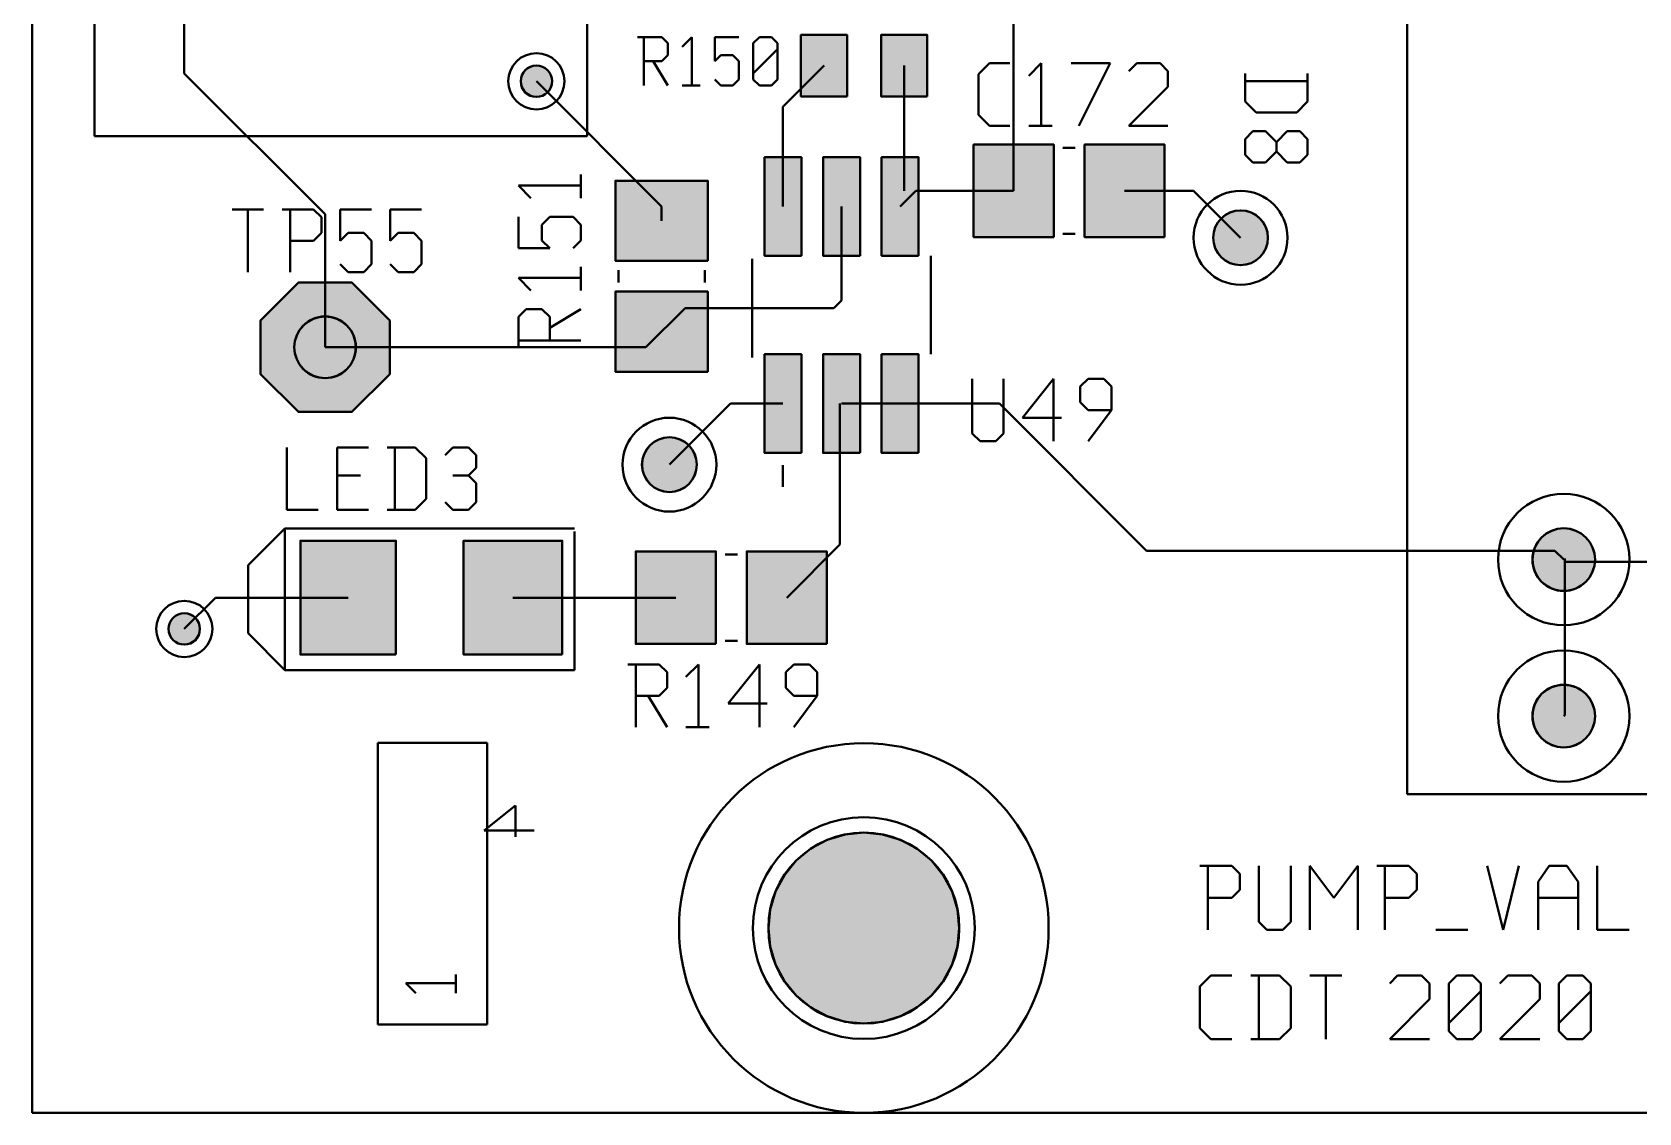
# Model space of a CAD drawing. Header units: millimetres. Extents: x 2 to 69.5, y 2.4 to 50.4.
# Drawn here: x 2.01 to 28.09, y 2.44 to 19.99 of the extents above; entities that cross this region are included whole.
import ezdxf

# ---------------------------------------------------------------- set-up
doc = ezdxf.new("R2010")
doc.units = ezdxf.units.MM
for name, color, linetype in [('bottom_copper', 7, 'Continuous'), ('bottom_silk', 7, 'Continuous'), ('drill_plated', 7, 'Continuous'), ('outline', 7, 'Continuous'), ('top_copper', 7, 'Continuous'), ('top_silk', 7, 'Continuous')]:
    doc.layers.add(name, color=color, linetype=linetype)

msp = doc.modelspace()

# ---------------------------------------------------------------- hatches: boundary and pattern name
at = {"layer": 'bottom_copper', "lineweight": 40}
for points in [[(10.441, 19.138), (10.427, 19.09), (10.403, 19.046), (10.372, 19.007), (10.333, 18.976), (10.289, 18.952), (10.242, 18.938), (10.192, 18.933), (10.142, 18.938), (10.095, 18.952), (10.051, 18.976), (10.012, 19.007), (9.981, 19.046), (9.957, 19.09), (9.943, 19.138), (9.938, 19.187), (9.943, 19.237), (9.957, 19.284), (9.981, 19.328), (10.012, 19.367), (10.051, 19.398), (10.095, 19.422), (10.142, 19.436), (10.192, 19.441), (10.242, 19.436), (10.289, 19.422), (10.333, 19.398), (10.372, 19.367), (10.403, 19.328), (10.427, 19.284), (10.441, 19.237), (10.446, 19.187), (10.441, 19.138)], [(22.058, 16.56), (22.033, 16.477), (21.992, 16.4), (21.936, 16.333), (21.869, 16.278), (21.792, 16.236), (21.709, 16.211), (21.622, 16.203), (21.535, 16.211), (21.452, 16.236), (21.375, 16.278), (21.308, 16.333), (21.252, 16.4), (21.211, 16.477), (21.186, 16.56), (21.177, 16.647), (21.186, 16.734), (21.211, 16.817), (21.252, 16.894), (21.308, 16.961), (21.375, 17.017), (21.452, 17.058), (21.535, 17.083), (21.622, 17.092), (21.709, 17.083), (21.792, 17.058), (21.869, 17.017), (21.936, 16.961), (21.992, 16.894), (22.033, 16.817), (22.058, 16.734), (22.067, 16.647), (22.058, 16.56)], [(7.813, 14.434), (7.198, 13.819), (6.328, 13.819), (5.713, 14.434), (5.713, 15.304), (6.328, 15.919), (7.198, 15.919), (7.813, 15.304), (7.813, 14.434)], [(7.253, 14.772), (7.225, 14.678), (7.179, 14.591), (7.117, 14.516), (7.041, 14.453), (6.954, 14.407), (6.861, 14.379), (6.763, 14.369), (6.665, 14.379), (6.572, 14.407), (6.485, 14.453), (6.409, 14.516), (6.347, 14.591), (6.301, 14.678), (6.273, 14.772), (6.263, 14.869), (6.273, 14.967), (6.301, 15.06), (6.347, 15.147), (6.409, 15.223), (6.485, 15.285), (6.572, 15.331), (6.665, 15.359), (6.763, 15.369), (6.861, 15.359), (6.954, 15.331), (7.041, 15.285), (7.117, 15.223), (7.179, 15.147), (7.225, 15.06), (7.253, 14.967), (7.263, 14.869), (7.253, 14.772)], [(12.787, 12.877), (12.762, 12.794), (12.721, 12.717), (12.665, 12.65), (12.598, 12.595), (12.521, 12.553), (12.438, 12.528), (12.351, 12.52), (12.264, 12.528), (12.181, 12.553), (12.104, 12.595), (12.037, 12.65), (11.981, 12.717), (11.94, 12.794), (11.915, 12.877), (11.906, 12.964), (11.915, 13.051), (11.94, 13.134), (11.981, 13.211), (12.037, 13.278), (12.104, 13.334), (12.181, 13.375), (12.264, 13.4), (12.351, 13.409), (12.438, 13.4), (12.521, 13.375), (12.598, 13.334), (12.665, 13.278), (12.721, 13.211), (12.762, 13.134), (12.787, 13.051), (12.796, 12.964), (12.787, 12.877)], [(27.366, 11.323), (27.337, 11.228), (27.29, 11.14), (27.227, 11.063), (27.15, 11), (27.062, 10.953), (26.967, 10.924), (26.868, 10.915), (26.769, 10.924), (26.673, 10.953), (26.586, 11), (26.509, 11.063), (26.445, 11.14), (26.398, 11.228), (26.37, 11.323), (26.36, 11.423), (26.37, 11.522), (26.398, 11.617), (26.445, 11.705), (26.509, 11.782), (26.586, 11.845), (26.673, 11.892), (26.769, 11.921), (26.868, 11.931), (26.967, 11.921), (27.062, 11.892), (27.15, 11.845), (27.227, 11.782), (27.29, 11.705), (27.337, 11.617), (27.366, 11.522), (27.376, 11.423), (27.366, 11.323)], [(4.726, 10.248), (4.712, 10.2), (4.688, 10.156), (4.657, 10.117), (4.618, 10.086), (4.574, 10.062), (4.527, 10.048), (4.477, 10.043), (4.427, 10.048), (4.38, 10.062), (4.336, 10.086), (4.297, 10.117), (4.266, 10.156), (4.242, 10.2), (4.228, 10.248), (4.223, 10.297), (4.228, 10.347), (4.242, 10.394), (4.266, 10.438), (4.297, 10.477), (4.336, 10.508), (4.38, 10.532), (4.427, 10.546), (4.477, 10.551), (4.527, 10.546), (4.574, 10.532), (4.618, 10.508), (4.657, 10.477), (4.688, 10.438), (4.712, 10.394), (4.726, 10.347), (4.731, 10.297), (4.726, 10.248)], [(27.366, 8.783), (27.337, 8.688), (27.29, 8.6), (27.227, 8.523), (27.15, 8.46), (27.062, 8.413), (26.967, 8.384), (26.868, 8.375), (26.769, 8.384), (26.673, 8.413), (26.586, 8.46), (26.509, 8.523), (26.445, 8.6), (26.398, 8.688), (26.37, 8.783), (26.36, 8.883), (26.37, 8.982), (26.398, 9.077), (26.445, 9.165), (26.509, 9.242), (26.586, 9.305), (26.673, 9.352), (26.769, 9.381), (26.868, 9.391), (26.967, 9.381), (27.062, 9.352), (27.15, 9.305), (27.227, 9.242), (27.29, 9.165), (27.337, 9.077), (27.366, 8.982), (27.376, 8.883), (27.366, 8.783)], [(17.027, 5.14), (16.939, 4.849), (16.796, 4.581), (16.603, 4.346), (16.368, 4.153), (16.1, 4.01), (15.809, 3.922), (15.507, 3.892), (15.205, 3.922), (14.914, 4.01), (14.646, 4.153), (14.411, 4.346), (14.218, 4.581), (14.075, 4.849), (13.987, 5.14), (13.957, 5.442), (13.987, 5.744), (14.075, 6.035), (14.218, 6.303), (14.411, 6.538), (14.646, 6.731), (14.914, 6.874), (15.205, 6.962), (15.507, 6.992), (15.809, 6.962), (16.1, 6.874), (16.368, 6.731), (16.603, 6.538), (16.796, 6.303), (16.939, 6.035), (17.027, 5.744), (17.057, 5.442), (17.027, 5.14)]]:
    msp.add_hatch(color=7, dxfattribs=at).paths.add_polyline_path(points, flags=0)
at = {"layer": 'drill_plated', "lineweight": 40}
for points in [[(10.441, 19.138), (10.427, 19.09), (10.403, 19.046), (10.372, 19.007), (10.333, 18.976), (10.289, 18.952), (10.242, 18.938), (10.192, 18.933), (10.142, 18.938), (10.095, 18.952), (10.051, 18.976), (10.012, 19.007), (9.981, 19.046), (9.957, 19.09), (9.943, 19.138), (9.938, 19.187), (9.943, 19.237), (9.957, 19.284), (9.981, 19.328), (10.012, 19.367), (10.051, 19.398), (10.095, 19.422), (10.142, 19.436), (10.192, 19.441), (10.242, 19.436), (10.289, 19.422), (10.333, 19.398), (10.372, 19.367), (10.403, 19.328), (10.427, 19.284), (10.441, 19.237), (10.446, 19.187), (10.441, 19.138)], [(22.058, 16.56), (22.033, 16.477), (21.992, 16.4), (21.936, 16.333), (21.869, 16.278), (21.792, 16.236), (21.709, 16.211), (21.622, 16.203), (21.535, 16.211), (21.452, 16.236), (21.375, 16.278), (21.308, 16.333), (21.252, 16.4), (21.211, 16.477), (21.186, 16.56), (21.177, 16.647), (21.186, 16.734), (21.211, 16.817), (21.252, 16.894), (21.308, 16.961), (21.375, 17.017), (21.452, 17.058), (21.535, 17.083), (21.622, 17.092), (21.709, 17.083), (21.792, 17.058), (21.869, 17.017), (21.936, 16.961), (21.992, 16.894), (22.033, 16.817), (22.058, 16.734), (22.067, 16.647), (22.058, 16.56)], [(7.253, 14.772), (7.225, 14.678), (7.179, 14.591), (7.117, 14.516), (7.041, 14.453), (6.954, 14.407), (6.861, 14.379), (6.763, 14.369), (6.665, 14.379), (6.572, 14.407), (6.485, 14.453), (6.409, 14.516), (6.347, 14.591), (6.301, 14.678), (6.273, 14.772), (6.263, 14.869), (6.273, 14.967), (6.301, 15.06), (6.347, 15.147), (6.409, 15.223), (6.485, 15.285), (6.572, 15.331), (6.665, 15.359), (6.763, 15.369), (6.861, 15.359), (6.954, 15.331), (7.041, 15.285), (7.117, 15.223), (7.179, 15.147), (7.225, 15.06), (7.253, 14.967), (7.263, 14.869), (7.253, 14.772)], [(12.787, 12.877), (12.762, 12.794), (12.721, 12.717), (12.665, 12.65), (12.598, 12.595), (12.521, 12.553), (12.438, 12.528), (12.351, 12.52), (12.264, 12.528), (12.181, 12.553), (12.104, 12.595), (12.037, 12.65), (11.981, 12.717), (11.94, 12.794), (11.915, 12.877), (11.906, 12.964), (11.915, 13.051), (11.94, 13.134), (11.981, 13.211), (12.037, 13.278), (12.104, 13.334), (12.181, 13.375), (12.264, 13.4), (12.351, 13.409), (12.438, 13.4), (12.521, 13.375), (12.598, 13.334), (12.665, 13.278), (12.721, 13.211), (12.762, 13.134), (12.787, 13.051), (12.796, 12.964), (12.787, 12.877)], [(27.366, 11.323), (27.337, 11.228), (27.29, 11.14), (27.227, 11.063), (27.15, 11), (27.062, 10.953), (26.967, 10.924), (26.868, 10.915), (26.769, 10.924), (26.673, 10.953), (26.586, 11), (26.509, 11.063), (26.445, 11.14), (26.398, 11.228), (26.37, 11.323), (26.36, 11.423), (26.37, 11.522), (26.398, 11.617), (26.445, 11.705), (26.509, 11.782), (26.586, 11.845), (26.673, 11.892), (26.769, 11.921), (26.868, 11.931), (26.967, 11.921), (27.062, 11.892), (27.15, 11.845), (27.227, 11.782), (27.29, 11.705), (27.337, 11.617), (27.366, 11.522), (27.376, 11.423), (27.366, 11.323)], [(4.726, 10.248), (4.712, 10.2), (4.688, 10.156), (4.657, 10.117), (4.618, 10.086), (4.574, 10.062), (4.527, 10.048), (4.477, 10.043), (4.427, 10.048), (4.38, 10.062), (4.336, 10.086), (4.297, 10.117), (4.266, 10.156), (4.242, 10.2), (4.228, 10.248), (4.223, 10.297), (4.228, 10.347), (4.242, 10.394), (4.266, 10.438), (4.297, 10.477), (4.336, 10.508), (4.38, 10.532), (4.427, 10.546), (4.477, 10.551), (4.527, 10.546), (4.574, 10.532), (4.618, 10.508), (4.657, 10.477), (4.688, 10.438), (4.712, 10.394), (4.726, 10.347), (4.731, 10.297), (4.726, 10.248)], [(27.366, 8.783), (27.337, 8.688), (27.29, 8.6), (27.227, 8.523), (27.15, 8.46), (27.062, 8.413), (26.967, 8.384), (26.868, 8.375), (26.769, 8.384), (26.673, 8.413), (26.586, 8.46), (26.509, 8.523), (26.445, 8.6), (26.398, 8.688), (26.37, 8.783), (26.36, 8.883), (26.37, 8.982), (26.398, 9.077), (26.445, 9.165), (26.509, 9.242), (26.586, 9.305), (26.673, 9.352), (26.769, 9.381), (26.868, 9.391), (26.967, 9.381), (27.062, 9.352), (27.15, 9.305), (27.227, 9.242), (27.29, 9.165), (27.337, 9.077), (27.366, 8.982), (27.376, 8.883), (27.366, 8.783)], [(17.027, 5.14), (16.939, 4.849), (16.796, 4.581), (16.603, 4.346), (16.368, 4.153), (16.1, 4.01), (15.809, 3.922), (15.507, 3.892), (15.205, 3.922), (14.914, 4.01), (14.646, 4.153), (14.411, 4.346), (14.218, 4.581), (14.075, 4.849), (13.987, 5.14), (13.957, 5.442), (13.987, 5.744), (14.075, 6.035), (14.218, 6.303), (14.411, 6.538), (14.646, 6.731), (14.914, 6.874), (15.205, 6.962), (15.507, 6.992), (15.809, 6.962), (16.1, 6.874), (16.368, 6.731), (16.603, 6.538), (16.796, 6.303), (16.939, 6.035), (17.027, 5.744), (17.057, 5.442), (17.027, 5.14)]]:
    msp.add_hatch(color=7, dxfattribs=at).paths.add_polyline_path(points, flags=0)
at = {"layer": 'top_copper', "lineweight": 40}
for points in [[(15.236, 18.941), (14.486, 18.941), (14.486, 19.941), (15.236, 19.941), (15.236, 18.941)], [(16.536, 18.941), (15.786, 18.941), (15.786, 19.941), (16.536, 19.941), (16.536, 18.941)], [(10.441, 19.138), (10.427, 19.09), (10.403, 19.046), (10.372, 19.007), (10.333, 18.976), (10.289, 18.952), (10.242, 18.938), (10.192, 18.933), (10.142, 18.938), (10.095, 18.952), (10.051, 18.976), (10.012, 19.007), (9.981, 19.046), (9.957, 19.09), (9.943, 19.138), (9.938, 19.187), (9.943, 19.237), (9.957, 19.284), (9.981, 19.328), (10.012, 19.367), (10.051, 19.398), (10.095, 19.422), (10.142, 19.436), (10.192, 19.441), (10.242, 19.436), (10.289, 19.422), (10.333, 19.398), (10.372, 19.367), (10.403, 19.328), (10.427, 19.284), (10.441, 19.237), (10.446, 19.187), (10.441, 19.138)], [(18.589, 16.659), (17.289, 16.659), (17.289, 18.159), (18.589, 18.159), (18.589, 16.659)], [(20.389, 16.659), (19.089, 16.659), (19.089, 18.159), (20.389, 18.159), (20.389, 16.659)], [(14.495, 16.355), (13.895, 16.355), (13.895, 17.955), (14.495, 17.955), (14.495, 16.355)], [(15.445, 16.355), (14.845, 16.355), (14.845, 17.955), (15.445, 17.955), (15.445, 16.355)], [(16.395, 16.355), (15.795, 16.355), (15.795, 17.955), (16.395, 17.955), (16.395, 16.355)], [(12.974, 16.273), (11.474, 16.273), (11.474, 17.573), (12.974, 17.573), (12.974, 16.273)], [(22.058, 16.56), (22.033, 16.477), (21.992, 16.4), (21.936, 16.333), (21.869, 16.278), (21.792, 16.236), (21.709, 16.211), (21.622, 16.203), (21.535, 16.211), (21.452, 16.236), (21.375, 16.278), (21.308, 16.333), (21.252, 16.4), (21.211, 16.477), (21.186, 16.56), (21.177, 16.647), (21.186, 16.734), (21.211, 16.817), (21.252, 16.894), (21.308, 16.961), (21.375, 17.017), (21.452, 17.058), (21.535, 17.083), (21.622, 17.092), (21.709, 17.083), (21.792, 17.058), (21.869, 17.017), (21.936, 16.961), (21.992, 16.894), (22.033, 16.817), (22.058, 16.734), (22.067, 16.647), (22.058, 16.56)], [(7.813, 14.434), (7.198, 13.819), (6.328, 13.819), (5.713, 14.434), (5.713, 15.304), (6.328, 15.919), (7.198, 15.919), (7.813, 15.304), (7.813, 14.434)], [(12.974, 14.473), (11.474, 14.473), (11.474, 15.773), (12.974, 15.773), (12.974, 14.473)], [(7.253, 14.772), (7.225, 14.678), (7.179, 14.591), (7.117, 14.516), (7.041, 14.453), (6.954, 14.407), (6.861, 14.379), (6.763, 14.369), (6.665, 14.379), (6.572, 14.407), (6.485, 14.453), (6.409, 14.516), (6.347, 14.591), (6.301, 14.678), (6.273, 14.772), (6.263, 14.869), (6.273, 14.967), (6.301, 15.06), (6.347, 15.147), (6.409, 15.223), (6.485, 15.285), (6.572, 15.331), (6.665, 15.359), (6.763, 15.369), (6.861, 15.359), (6.954, 15.331), (7.041, 15.285), (7.117, 15.223), (7.179, 15.147), (7.225, 15.06), (7.253, 14.967), (7.263, 14.869), (7.253, 14.772)], [(14.495, 13.155), (13.895, 13.155), (13.895, 14.755), (14.495, 14.755), (14.495, 13.155)], [(15.445, 13.155), (14.845, 13.155), (14.845, 14.755), (15.445, 14.755), (15.445, 13.155)], [(16.395, 13.155), (15.795, 13.155), (15.795, 14.755), (16.395, 14.755), (16.395, 13.155)], [(12.787, 12.877), (12.762, 12.794), (12.721, 12.717), (12.665, 12.65), (12.598, 12.595), (12.521, 12.553), (12.438, 12.528), (12.351, 12.52), (12.264, 12.528), (12.181, 12.553), (12.104, 12.595), (12.037, 12.65), (11.981, 12.717), (11.94, 12.794), (11.915, 12.877), (11.906, 12.964), (11.915, 13.051), (11.94, 13.134), (11.981, 13.211), (12.037, 13.278), (12.104, 13.334), (12.181, 13.375), (12.264, 13.4), (12.351, 13.409), (12.438, 13.4), (12.521, 13.375), (12.598, 13.334), (12.665, 13.278), (12.721, 13.211), (12.762, 13.134), (12.787, 13.051), (12.796, 12.964), (12.787, 12.877)], [(27.366, 11.323), (27.337, 11.228), (27.29, 11.14), (27.227, 11.063), (27.15, 11), (27.062, 10.953), (26.967, 10.924), (26.868, 10.915), (26.769, 10.924), (26.673, 10.953), (26.586, 11), (26.509, 11.063), (26.445, 11.14), (26.398, 11.228), (26.37, 11.323), (26.36, 11.423), (26.37, 11.522), (26.398, 11.617), (26.445, 11.705), (26.509, 11.782), (26.586, 11.845), (26.673, 11.892), (26.769, 11.921), (26.868, 11.931), (26.967, 11.921), (27.062, 11.892), (27.15, 11.845), (27.227, 11.782), (27.29, 11.705), (27.337, 11.617), (27.366, 11.522), (27.376, 11.423), (27.366, 11.323)], [(7.911, 9.88), (6.361, 9.88), (6.361, 11.73), (7.911, 11.73), (7.911, 9.88)], [(10.611, 9.88), (9.011, 9.88), (9.011, 11.73), (10.611, 11.73), (10.611, 9.88)], [(13.106, 10.055), (11.806, 10.055), (11.806, 11.555), (13.106, 11.555), (13.106, 10.055)], [(14.906, 10.055), (13.606, 10.055), (13.606, 11.555), (14.906, 11.555), (14.906, 10.055)], [(4.726, 10.248), (4.712, 10.2), (4.688, 10.156), (4.657, 10.117), (4.618, 10.086), (4.574, 10.062), (4.527, 10.048), (4.477, 10.043), (4.427, 10.048), (4.38, 10.062), (4.336, 10.086), (4.297, 10.117), (4.266, 10.156), (4.242, 10.2), (4.228, 10.248), (4.223, 10.297), (4.228, 10.347), (4.242, 10.394), (4.266, 10.438), (4.297, 10.477), (4.336, 10.508), (4.38, 10.532), (4.427, 10.546), (4.477, 10.551), (4.527, 10.546), (4.574, 10.532), (4.618, 10.508), (4.657, 10.477), (4.688, 10.438), (4.712, 10.394), (4.726, 10.347), (4.731, 10.297), (4.726, 10.248)], [(27.366, 8.783), (27.337, 8.688), (27.29, 8.6), (27.227, 8.523), (27.15, 8.46), (27.062, 8.413), (26.967, 8.384), (26.868, 8.375), (26.769, 8.384), (26.673, 8.413), (26.586, 8.46), (26.509, 8.523), (26.445, 8.6), (26.398, 8.688), (26.37, 8.783), (26.36, 8.883), (26.37, 8.982), (26.398, 9.077), (26.445, 9.165), (26.509, 9.242), (26.586, 9.305), (26.673, 9.352), (26.769, 9.381), (26.868, 9.391), (26.967, 9.381), (27.062, 9.352), (27.15, 9.305), (27.227, 9.242), (27.29, 9.165), (27.337, 9.077), (27.366, 8.982), (27.376, 8.883), (27.366, 8.783)], [(17.027, 5.14), (16.939, 4.849), (16.796, 4.581), (16.603, 4.346), (16.368, 4.153), (16.1, 4.01), (15.809, 3.922), (15.507, 3.892), (15.205, 3.922), (14.914, 4.01), (14.646, 4.153), (14.411, 4.346), (14.218, 4.581), (14.075, 4.849), (13.987, 5.14), (13.957, 5.442), (13.987, 5.744), (14.075, 6.035), (14.218, 6.303), (14.411, 6.538), (14.646, 6.731), (14.914, 6.874), (15.205, 6.962), (15.507, 6.992), (15.809, 6.962), (16.1, 6.874), (16.368, 6.731), (16.603, 6.538), (16.796, 6.303), (16.939, 6.035), (17.027, 5.744), (17.057, 5.442), (17.027, 5.14)]]:
    msp.add_hatch(color=7, dxfattribs=at).paths.add_polyline_path(points, flags=0)

# ---------------------------------------------------------------- linework, layer by layer
at = {"layer": 'bottom_copper', "color": 7, "lineweight": 40}
for p, q in [((6.328, 15.919), (5.713, 15.304)), ((7.198, 15.919), (6.328, 15.919)), ((7.813, 15.304), (7.198, 15.919)), ((5.713, 15.304), (5.713, 14.434)), ((7.813, 14.434), (7.813, 15.304)), ((5.713, 14.434), (6.328, 13.819)), ((7.198, 13.819), (7.813, 14.434)), ((6.328, 13.819), (7.198, 13.819)), ((7.616, 8.448), (7.616, 3.876)), ((7.616, 8.448), (9.394, 8.448)), ((9.394, 8.448), (9.394, 3.876)), ((9.851, 7.432), (9.344, 7.026)), ((9.851, 7.432), (9.851, 6.924)), ((9.344, 7.026), (10.156, 7.026)), ((7.616, 3.876), (9.394, 3.876))]:
    msp.add_line(p, q, dxfattribs=at)
for points in [[(10.441, 19.138), (10.427, 19.09), (10.403, 19.046), (10.372, 19.007), (10.333, 18.976), (10.289, 18.952), (10.242, 18.938), (10.192, 18.933), (10.142, 18.938), (10.095, 18.952), (10.051, 18.976), (10.012, 19.007), (9.981, 19.046), (9.957, 19.09), (9.943, 19.138), (9.938, 19.187), (9.943, 19.237), (9.957, 19.284), (9.981, 19.328), (10.012, 19.367), (10.051, 19.398), (10.095, 19.422), (10.142, 19.436), (10.192, 19.441), (10.242, 19.436), (10.289, 19.422), (10.333, 19.398), (10.372, 19.367), (10.403, 19.328), (10.427, 19.284), (10.441, 19.237), (10.446, 19.187), (10.441, 19.138)], [(22.058, 16.56), (22.033, 16.477), (21.992, 16.4), (21.936, 16.333), (21.869, 16.278), (21.792, 16.236), (21.709, 16.211), (21.622, 16.203), (21.535, 16.211), (21.452, 16.236), (21.375, 16.278), (21.308, 16.333), (21.252, 16.4), (21.211, 16.477), (21.186, 16.56), (21.177, 16.647), (21.186, 16.734), (21.211, 16.817), (21.252, 16.894), (21.308, 16.961), (21.375, 17.017), (21.452, 17.058), (21.535, 17.083), (21.622, 17.092), (21.709, 17.083), (21.792, 17.058), (21.869, 17.017), (21.936, 16.961), (21.992, 16.894), (22.033, 16.817), (22.058, 16.734), (22.067, 16.647), (22.058, 16.56)], [(7.813, 14.434), (7.198, 13.819), (6.328, 13.819), (5.713, 14.434), (5.713, 15.304), (6.328, 15.919), (7.198, 15.919), (7.813, 15.304), (7.813, 14.434)], [(7.253, 14.772), (7.225, 14.678), (7.179, 14.591), (7.117, 14.516), (7.041, 14.453), (6.954, 14.407), (6.861, 14.379), (6.763, 14.369), (6.665, 14.379), (6.572, 14.407), (6.485, 14.453), (6.409, 14.516), (6.347, 14.591), (6.301, 14.678), (6.273, 14.772), (6.263, 14.869), (6.273, 14.967), (6.301, 15.06), (6.347, 15.147), (6.409, 15.223), (6.485, 15.285), (6.572, 15.331), (6.665, 15.359), (6.763, 15.369), (6.861, 15.359), (6.954, 15.331), (7.041, 15.285), (7.117, 15.223), (7.179, 15.147), (7.225, 15.06), (7.253, 14.967), (7.263, 14.869), (7.253, 14.772)], [(12.787, 12.877), (12.762, 12.794), (12.721, 12.717), (12.665, 12.65), (12.598, 12.595), (12.521, 12.553), (12.438, 12.528), (12.351, 12.52), (12.264, 12.528), (12.181, 12.553), (12.104, 12.595), (12.037, 12.65), (11.981, 12.717), (11.94, 12.794), (11.915, 12.877), (11.906, 12.964), (11.915, 13.051), (11.94, 13.134), (11.981, 13.211), (12.037, 13.278), (12.104, 13.334), (12.181, 13.375), (12.264, 13.4), (12.351, 13.409), (12.438, 13.4), (12.521, 13.375), (12.598, 13.334), (12.665, 13.278), (12.721, 13.211), (12.762, 13.134), (12.787, 13.051), (12.796, 12.964), (12.787, 12.877)], [(27.366, 11.323), (27.337, 11.228), (27.29, 11.14), (27.227, 11.063), (27.15, 11), (27.062, 10.953), (26.967, 10.924), (26.868, 10.915), (26.769, 10.924), (26.673, 10.953), (26.586, 11), (26.509, 11.063), (26.445, 11.14), (26.398, 11.228), (26.37, 11.323), (26.36, 11.423), (26.37, 11.522), (26.398, 11.617), (26.445, 11.705), (26.509, 11.782), (26.586, 11.845), (26.673, 11.892), (26.769, 11.921), (26.868, 11.931), (26.967, 11.921), (27.062, 11.892), (27.15, 11.845), (27.227, 11.782), (27.29, 11.705), (27.337, 11.617), (27.366, 11.522), (27.376, 11.423), (27.366, 11.323)], [(4.726, 10.248), (4.712, 10.2), (4.688, 10.156), (4.657, 10.117), (4.618, 10.086), (4.574, 10.062), (4.527, 10.048), (4.477, 10.043), (4.427, 10.048), (4.38, 10.062), (4.336, 10.086), (4.297, 10.117), (4.266, 10.156), (4.242, 10.2), (4.228, 10.248), (4.223, 10.297), (4.228, 10.347), (4.242, 10.394), (4.266, 10.438), (4.297, 10.477), (4.336, 10.508), (4.38, 10.532), (4.427, 10.546), (4.477, 10.551), (4.527, 10.546), (4.574, 10.532), (4.618, 10.508), (4.657, 10.477), (4.688, 10.438), (4.712, 10.394), (4.726, 10.347), (4.731, 10.297), (4.726, 10.248)], [(27.366, 8.783), (27.337, 8.688), (27.29, 8.6), (27.227, 8.523), (27.15, 8.46), (27.062, 8.413), (26.967, 8.384), (26.868, 8.375), (26.769, 8.384), (26.673, 8.413), (26.586, 8.46), (26.509, 8.523), (26.445, 8.6), (26.398, 8.688), (26.37, 8.783), (26.36, 8.883), (26.37, 8.982), (26.398, 9.077), (26.445, 9.165), (26.509, 9.242), (26.586, 9.305), (26.673, 9.352), (26.769, 9.381), (26.868, 9.391), (26.967, 9.381), (27.062, 9.352), (27.15, 9.305), (27.227, 9.242), (27.29, 9.165), (27.337, 9.077), (27.366, 8.982), (27.376, 8.883), (27.366, 8.783)], [(17.027, 5.14), (16.939, 4.849), (16.796, 4.581), (16.603, 4.346), (16.368, 4.153), (16.1, 4.01), (15.809, 3.922), (15.507, 3.892), (15.205, 3.922), (14.914, 4.01), (14.646, 4.153), (14.411, 4.346), (14.218, 4.581), (14.075, 4.849), (13.987, 5.14), (13.957, 5.442), (13.987, 5.744), (14.075, 6.035), (14.218, 6.303), (14.411, 6.538), (14.646, 6.731), (14.914, 6.874), (15.205, 6.962), (15.507, 6.992), (15.809, 6.962), (16.1, 6.874), (16.368, 6.731), (16.603, 6.538), (16.796, 6.303), (16.939, 6.035), (17.027, 5.744), (17.057, 5.442), (17.027, 5.14)]]:
    msp.add_lwpolyline(points, close=True, dxfattribs=at)
for centre, major_axis in [((10.192, 19.187), (0.457, 0)), ((10.192, 19.187), (0.254, 0)), ((21.622, 16.647), (0.762, 0)), ((21.622, 16.647), (0.445, 0)), ((6.763, 14.869), (0.5, 0)), ((12.351, 12.964), (0.762, 0)), ((12.351, 12.964), (0.444, 0)), ((26.868, 11.423), (1.067, 0)), ((26.868, 11.423), (0.508, 0)), ((4.477, 10.297), (0.457, 0)), ((4.477, 10.297), (0.254, 0)), ((26.868, 8.883), (1.067, 0)), ((26.868, 8.883), (0.508, 0)), ((15.507, 5.442), (1.8, 0)), ((15.507, 5.442), (1.55, 0))]:
    msp.add_ellipse(centre, major_axis=major_axis, ratio=1, dxfattribs=at)
at = {"layer": 'bottom_silk', "color": 7, "lineweight": 40}
for p, q in [((2.007, 50.442), (2.007, 2.442)), ((2.007, 2.442), (69.507, 2.442))]:
    msp.add_line(p, q, dxfattribs=at)
at = {"layer": 'drill_plated', "color": 7, "lineweight": 40}
for points in [[(10.441, 19.138), (10.427, 19.09), (10.403, 19.046), (10.372, 19.007), (10.333, 18.976), (10.289, 18.952), (10.242, 18.938), (10.192, 18.933), (10.142, 18.938), (10.095, 18.952), (10.051, 18.976), (10.012, 19.007), (9.981, 19.046), (9.957, 19.09), (9.943, 19.138), (9.938, 19.187), (9.943, 19.237), (9.957, 19.284), (9.981, 19.328), (10.012, 19.367), (10.051, 19.398), (10.095, 19.422), (10.142, 19.436), (10.192, 19.441), (10.242, 19.436), (10.289, 19.422), (10.333, 19.398), (10.372, 19.367), (10.403, 19.328), (10.427, 19.284), (10.441, 19.237), (10.446, 19.187), (10.441, 19.138)], [(22.058, 16.56), (22.033, 16.477), (21.992, 16.4), (21.936, 16.333), (21.869, 16.278), (21.792, 16.236), (21.709, 16.211), (21.622, 16.203), (21.535, 16.211), (21.452, 16.236), (21.375, 16.278), (21.308, 16.333), (21.252, 16.4), (21.211, 16.477), (21.186, 16.56), (21.177, 16.647), (21.186, 16.734), (21.211, 16.817), (21.252, 16.894), (21.308, 16.961), (21.375, 17.017), (21.452, 17.058), (21.535, 17.083), (21.622, 17.092), (21.709, 17.083), (21.792, 17.058), (21.869, 17.017), (21.936, 16.961), (21.992, 16.894), (22.033, 16.817), (22.058, 16.734), (22.067, 16.647), (22.058, 16.56)], [(7.253, 14.772), (7.225, 14.678), (7.179, 14.591), (7.117, 14.516), (7.041, 14.453), (6.954, 14.407), (6.861, 14.379), (6.763, 14.369), (6.665, 14.379), (6.572, 14.407), (6.485, 14.453), (6.409, 14.516), (6.347, 14.591), (6.301, 14.678), (6.273, 14.772), (6.263, 14.869), (6.273, 14.967), (6.301, 15.06), (6.347, 15.147), (6.409, 15.223), (6.485, 15.285), (6.572, 15.331), (6.665, 15.359), (6.763, 15.369), (6.861, 15.359), (6.954, 15.331), (7.041, 15.285), (7.117, 15.223), (7.179, 15.147), (7.225, 15.06), (7.253, 14.967), (7.263, 14.869), (7.253, 14.772)], [(12.787, 12.877), (12.762, 12.794), (12.721, 12.717), (12.665, 12.65), (12.598, 12.595), (12.521, 12.553), (12.438, 12.528), (12.351, 12.52), (12.264, 12.528), (12.181, 12.553), (12.104, 12.595), (12.037, 12.65), (11.981, 12.717), (11.94, 12.794), (11.915, 12.877), (11.906, 12.964), (11.915, 13.051), (11.94, 13.134), (11.981, 13.211), (12.037, 13.278), (12.104, 13.334), (12.181, 13.375), (12.264, 13.4), (12.351, 13.409), (12.438, 13.4), (12.521, 13.375), (12.598, 13.334), (12.665, 13.278), (12.721, 13.211), (12.762, 13.134), (12.787, 13.051), (12.796, 12.964), (12.787, 12.877)], [(27.366, 11.323), (27.337, 11.228), (27.29, 11.14), (27.227, 11.063), (27.15, 11), (27.062, 10.953), (26.967, 10.924), (26.868, 10.915), (26.769, 10.924), (26.673, 10.953), (26.586, 11), (26.509, 11.063), (26.445, 11.14), (26.398, 11.228), (26.37, 11.323), (26.36, 11.423), (26.37, 11.522), (26.398, 11.617), (26.445, 11.705), (26.509, 11.782), (26.586, 11.845), (26.673, 11.892), (26.769, 11.921), (26.868, 11.931), (26.967, 11.921), (27.062, 11.892), (27.15, 11.845), (27.227, 11.782), (27.29, 11.705), (27.337, 11.617), (27.366, 11.522), (27.376, 11.423), (27.366, 11.323)], [(4.726, 10.248), (4.712, 10.2), (4.688, 10.156), (4.657, 10.117), (4.618, 10.086), (4.574, 10.062), (4.527, 10.048), (4.477, 10.043), (4.427, 10.048), (4.38, 10.062), (4.336, 10.086), (4.297, 10.117), (4.266, 10.156), (4.242, 10.2), (4.228, 10.248), (4.223, 10.297), (4.228, 10.347), (4.242, 10.394), (4.266, 10.438), (4.297, 10.477), (4.336, 10.508), (4.38, 10.532), (4.427, 10.546), (4.477, 10.551), (4.527, 10.546), (4.574, 10.532), (4.618, 10.508), (4.657, 10.477), (4.688, 10.438), (4.712, 10.394), (4.726, 10.347), (4.731, 10.297), (4.726, 10.248)], [(27.366, 8.783), (27.337, 8.688), (27.29, 8.6), (27.227, 8.523), (27.15, 8.46), (27.062, 8.413), (26.967, 8.384), (26.868, 8.375), (26.769, 8.384), (26.673, 8.413), (26.586, 8.46), (26.509, 8.523), (26.445, 8.6), (26.398, 8.688), (26.37, 8.783), (26.36, 8.883), (26.37, 8.982), (26.398, 9.077), (26.445, 9.165), (26.509, 9.242), (26.586, 9.305), (26.673, 9.352), (26.769, 9.381), (26.868, 9.391), (26.967, 9.381), (27.062, 9.352), (27.15, 9.305), (27.227, 9.242), (27.29, 9.165), (27.337, 9.077), (27.366, 8.982), (27.376, 8.883), (27.366, 8.783)], [(17.027, 5.14), (16.939, 4.849), (16.796, 4.581), (16.603, 4.346), (16.368, 4.153), (16.1, 4.01), (15.809, 3.922), (15.507, 3.892), (15.205, 3.922), (14.914, 4.01), (14.646, 4.153), (14.411, 4.346), (14.218, 4.581), (14.075, 4.849), (13.987, 5.14), (13.957, 5.442), (13.987, 5.744), (14.075, 6.035), (14.218, 6.303), (14.411, 6.538), (14.646, 6.731), (14.914, 6.874), (15.205, 6.962), (15.507, 6.992), (15.809, 6.962), (16.1, 6.874), (16.368, 6.731), (16.603, 6.538), (16.796, 6.303), (16.939, 6.035), (17.027, 5.744), (17.057, 5.442), (17.027, 5.14)]]:
    msp.add_lwpolyline(points, close=True, dxfattribs=at)
for centre, major_axis in [((10.192, 19.187), (0.254, 0)), ((21.622, 16.647), (0.445, 0)), ((6.763, 14.869), (0.5, 0)), ((12.351, 12.964), (0.444, 0)), ((26.868, 11.423), (0.508, 0)), ((4.477, 10.297), (0.254, 0)), ((26.868, 8.883), (0.508, 0)), ((15.507, 5.442), (1.55, 0))]:
    msp.add_ellipse(centre, major_axis=major_axis, ratio=1, dxfattribs=at)
at = {"layer": 'outline', "color": 7, "lineweight": 40}
for p, q in [((2.007, 50.442), (2.007, 2.442)), ((2.007, 2.442), (69.507, 2.442))]:
    msp.add_line(p, q, dxfattribs=at)
at = {"layer": 'top_copper', "color": 7, "lineweight": 40}
for p, q in [((4.477, 19.314), (4.477, 33.157)), ((17.939, 17.409), (17.939, 21.727)), ((15.236, 19.941), (14.486, 19.941)), ((14.486, 19.941), (14.486, 18.941)), ((15.236, 18.941), (15.236, 19.941)), ((16.536, 19.941), (15.786, 19.941)), ((15.786, 19.941), (15.786, 18.941)), ((16.536, 18.941), (16.536, 19.941)), ((6.763, 17.028), (4.477, 19.314)), ((14.195, 18.775), (14.861, 19.441)), ((16.161, 17.409), (16.161, 19.441)), ((12.224, 17.155), (10.192, 19.187)), ((14.486, 18.941), (15.236, 18.941)), ((15.786, 18.941), (16.536, 18.941)), ((14.195, 17.155), (14.195, 18.775)), ((18.589, 18.159), (17.289, 18.159)), ((17.289, 18.159), (17.289, 16.659)), ((18.589, 16.659), (18.589, 18.159)), ((20.389, 18.159), (19.089, 18.159)), ((19.089, 18.159), (19.089, 16.659)), ((20.389, 16.659), (20.389, 18.159)), ((14.495, 17.955), (13.895, 17.955)), ((13.895, 17.955), (13.895, 16.355)), ((14.495, 16.355), (14.495, 17.955)), ((15.445, 17.955), (14.845, 17.955)), ((14.845, 17.955), (14.845, 16.355)), ((15.445, 16.355), (15.445, 17.955)), ((16.395, 17.955), (15.795, 17.955)), ((15.795, 17.955), (15.795, 16.355)), ((16.395, 16.355), (16.395, 17.955)), ((11.474, 17.573), (11.474, 16.273)), ((12.974, 17.573), (11.474, 17.573)), ((12.974, 16.273), (12.974, 17.573)), ((16.349, 17.409), (16.095, 17.155)), ((17.939, 17.409), (16.349, 17.409)), ((19.739, 17.409), (20.86, 17.409)), ((20.86, 17.409), (21.622, 16.647)), ((6.763, 14.869), (6.763, 17.028)), ((12.224, 16.923), (12.224, 17.155)), ((15.145, 17.155), (15.145, 15.631)), ((17.289, 16.659), (18.589, 16.659)), ((19.089, 16.659), (20.389, 16.659)), ((11.474, 16.273), (12.974, 16.273)), ((13.895, 16.355), (14.495, 16.355)), ((14.845, 16.355), (15.445, 16.355)), ((15.795, 16.355), (16.395, 16.355)), ((6.328, 15.919), (5.713, 15.304)), ((7.198, 15.919), (6.328, 15.919)), ((7.813, 15.304), (7.198, 15.919)), ((11.474, 15.773), (11.474, 14.473)), ((12.974, 15.773), (11.474, 15.773)), ((12.974, 14.473), (12.974, 15.773)), ((12.605, 15.504), (11.97, 14.869)), ((15.018, 15.504), (12.605, 15.504)), ((15.145, 15.631), (15.018, 15.504)), ((5.713, 15.304), (5.713, 14.434)), ((7.813, 14.434), (7.813, 15.304)), ((6.763, 14.869), (11.97, 14.869)), ((14.495, 14.755), (13.895, 14.755)), ((13.895, 14.755), (13.895, 13.155)), ((14.495, 13.155), (14.495, 14.755)), ((15.445, 14.755), (14.845, 14.755)), ((14.845, 14.755), (14.845, 13.155)), ((15.445, 13.155), (15.445, 14.755)), ((16.395, 14.755), (15.795, 14.755)), ((15.795, 14.755), (15.795, 13.155)), ((16.395, 13.155), (16.395, 14.755)), ((5.713, 14.434), (6.328, 13.819)), ((7.198, 13.819), (7.813, 14.434)), ((11.474, 14.473), (12.974, 14.473)), ((13.342, 13.955), (12.351, 12.964)), ((14.195, 13.955), (13.342, 13.955)), ((15.12, 13.955), (15.12, 11.669)), ((15.145, 13.955), (17.71, 13.955)), ((17.71, 13.955), (20.098, 11.567)), ((6.328, 13.819), (7.198, 13.819)), ((13.895, 13.155), (14.495, 13.155)), ((14.845, 13.155), (15.445, 13.155)), ((15.795, 13.155), (16.395, 13.155)), ((7.911, 11.73), (6.361, 11.73)), ((6.361, 11.73), (6.361, 9.88)), ((7.911, 9.88), (7.911, 11.73)), ((10.611, 11.73), (9.011, 11.73)), ((9.011, 11.73), (9.011, 9.88)), ((10.611, 9.88), (10.611, 11.73)), ((13.106, 11.555), (11.806, 11.555)), ((11.806, 11.555), (11.806, 10.055)), ((13.106, 10.055), (13.106, 11.555)), ((14.906, 11.555), (13.606, 11.555)), ((13.606, 11.555), (13.606, 10.055)), ((15.12, 11.669), (14.256, 10.805)), ((14.906, 10.055), (14.906, 11.555)), ((20.098, 11.567), (26.723, 11.567)), ((26.723, 11.567), (26.868, 11.423)), ((26.885, 11.44), (26.885, 8.9)), ((26.885, 11.384), (31.091, 11.384)), ((4.985, 10.805), (4.477, 10.297)), ((7.136, 10.805), (4.985, 10.805)), ((9.811, 10.805), (12.456, 10.805)), ((11.806, 10.055), (13.106, 10.055)), ((13.606, 10.055), (14.906, 10.055)), ((6.361, 9.88), (7.911, 9.88)), ((9.011, 9.88), (10.611, 9.88)), ((26.885, 8.9), (26.868, 8.883)), ((7.616, 8.448), (7.616, 3.876)), ((7.616, 8.448), (9.394, 8.448)), ((9.394, 8.448), (9.394, 3.876)), ((8.236, 4.384), (8.073, 4.547)), ((8.073, 4.547), (8.886, 4.547)), ((8.886, 4.384), (8.886, 4.689)), ((7.616, 3.876), (9.394, 3.876))]:
    msp.add_line(p, q, dxfattribs=at)
for points in [[(15.236, 18.941), (14.486, 18.941), (14.486, 19.941), (15.236, 19.941), (15.236, 18.941)], [(16.536, 18.941), (15.786, 18.941), (15.786, 19.941), (16.536, 19.941), (16.536, 18.941)], [(10.441, 19.138), (10.427, 19.09), (10.403, 19.046), (10.372, 19.007), (10.333, 18.976), (10.289, 18.952), (10.242, 18.938), (10.192, 18.933), (10.142, 18.938), (10.095, 18.952), (10.051, 18.976), (10.012, 19.007), (9.981, 19.046), (9.957, 19.09), (9.943, 19.138), (9.938, 19.187), (9.943, 19.237), (9.957, 19.284), (9.981, 19.328), (10.012, 19.367), (10.051, 19.398), (10.095, 19.422), (10.142, 19.436), (10.192, 19.441), (10.242, 19.436), (10.289, 19.422), (10.333, 19.398), (10.372, 19.367), (10.403, 19.328), (10.427, 19.284), (10.441, 19.237), (10.446, 19.187), (10.441, 19.138)], [(18.589, 16.659), (17.289, 16.659), (17.289, 18.159), (18.589, 18.159), (18.589, 16.659)], [(20.389, 16.659), (19.089, 16.659), (19.089, 18.159), (20.389, 18.159), (20.389, 16.659)], [(14.495, 16.355), (13.895, 16.355), (13.895, 17.955), (14.495, 17.955), (14.495, 16.355)], [(15.445, 16.355), (14.845, 16.355), (14.845, 17.955), (15.445, 17.955), (15.445, 16.355)], [(16.395, 16.355), (15.795, 16.355), (15.795, 17.955), (16.395, 17.955), (16.395, 16.355)], [(12.974, 16.273), (11.474, 16.273), (11.474, 17.573), (12.974, 17.573), (12.974, 16.273)], [(22.058, 16.56), (22.033, 16.477), (21.992, 16.4), (21.936, 16.333), (21.869, 16.278), (21.792, 16.236), (21.709, 16.211), (21.622, 16.203), (21.535, 16.211), (21.452, 16.236), (21.375, 16.278), (21.308, 16.333), (21.252, 16.4), (21.211, 16.477), (21.186, 16.56), (21.177, 16.647), (21.186, 16.734), (21.211, 16.817), (21.252, 16.894), (21.308, 16.961), (21.375, 17.017), (21.452, 17.058), (21.535, 17.083), (21.622, 17.092), (21.709, 17.083), (21.792, 17.058), (21.869, 17.017), (21.936, 16.961), (21.992, 16.894), (22.033, 16.817), (22.058, 16.734), (22.067, 16.647), (22.058, 16.56)], [(7.813, 14.434), (7.198, 13.819), (6.328, 13.819), (5.713, 14.434), (5.713, 15.304), (6.328, 15.919), (7.198, 15.919), (7.813, 15.304), (7.813, 14.434)], [(12.974, 14.473), (11.474, 14.473), (11.474, 15.773), (12.974, 15.773), (12.974, 14.473)], [(7.253, 14.772), (7.225, 14.678), (7.179, 14.591), (7.117, 14.516), (7.041, 14.453), (6.954, 14.407), (6.861, 14.379), (6.763, 14.369), (6.665, 14.379), (6.572, 14.407), (6.485, 14.453), (6.409, 14.516), (6.347, 14.591), (6.301, 14.678), (6.273, 14.772), (6.263, 14.869), (6.273, 14.967), (6.301, 15.06), (6.347, 15.147), (6.409, 15.223), (6.485, 15.285), (6.572, 15.331), (6.665, 15.359), (6.763, 15.369), (6.861, 15.359), (6.954, 15.331), (7.041, 15.285), (7.117, 15.223), (7.179, 15.147), (7.225, 15.06), (7.253, 14.967), (7.263, 14.869), (7.253, 14.772)], [(14.495, 13.155), (13.895, 13.155), (13.895, 14.755), (14.495, 14.755), (14.495, 13.155)], [(15.445, 13.155), (14.845, 13.155), (14.845, 14.755), (15.445, 14.755), (15.445, 13.155)], [(16.395, 13.155), (15.795, 13.155), (15.795, 14.755), (16.395, 14.755), (16.395, 13.155)], [(12.787, 12.877), (12.762, 12.794), (12.721, 12.717), (12.665, 12.65), (12.598, 12.595), (12.521, 12.553), (12.438, 12.528), (12.351, 12.52), (12.264, 12.528), (12.181, 12.553), (12.104, 12.595), (12.037, 12.65), (11.981, 12.717), (11.94, 12.794), (11.915, 12.877), (11.906, 12.964), (11.915, 13.051), (11.94, 13.134), (11.981, 13.211), (12.037, 13.278), (12.104, 13.334), (12.181, 13.375), (12.264, 13.4), (12.351, 13.409), (12.438, 13.4), (12.521, 13.375), (12.598, 13.334), (12.665, 13.278), (12.721, 13.211), (12.762, 13.134), (12.787, 13.051), (12.796, 12.964), (12.787, 12.877)], [(27.366, 11.323), (27.337, 11.228), (27.29, 11.14), (27.227, 11.063), (27.15, 11), (27.062, 10.953), (26.967, 10.924), (26.868, 10.915), (26.769, 10.924), (26.673, 10.953), (26.586, 11), (26.509, 11.063), (26.445, 11.14), (26.398, 11.228), (26.37, 11.323), (26.36, 11.423), (26.37, 11.522), (26.398, 11.617), (26.445, 11.705), (26.509, 11.782), (26.586, 11.845), (26.673, 11.892), (26.769, 11.921), (26.868, 11.931), (26.967, 11.921), (27.062, 11.892), (27.15, 11.845), (27.227, 11.782), (27.29, 11.705), (27.337, 11.617), (27.366, 11.522), (27.376, 11.423), (27.366, 11.323)], [(7.911, 9.88), (6.361, 9.88), (6.361, 11.73), (7.911, 11.73), (7.911, 9.88)], [(10.611, 9.88), (9.011, 9.88), (9.011, 11.73), (10.611, 11.73), (10.611, 9.88)], [(13.106, 10.055), (11.806, 10.055), (11.806, 11.555), (13.106, 11.555), (13.106, 10.055)], [(14.906, 10.055), (13.606, 10.055), (13.606, 11.555), (14.906, 11.555), (14.906, 10.055)], [(4.726, 10.248), (4.712, 10.2), (4.688, 10.156), (4.657, 10.117), (4.618, 10.086), (4.574, 10.062), (4.527, 10.048), (4.477, 10.043), (4.427, 10.048), (4.38, 10.062), (4.336, 10.086), (4.297, 10.117), (4.266, 10.156), (4.242, 10.2), (4.228, 10.248), (4.223, 10.297), (4.228, 10.347), (4.242, 10.394), (4.266, 10.438), (4.297, 10.477), (4.336, 10.508), (4.38, 10.532), (4.427, 10.546), (4.477, 10.551), (4.527, 10.546), (4.574, 10.532), (4.618, 10.508), (4.657, 10.477), (4.688, 10.438), (4.712, 10.394), (4.726, 10.347), (4.731, 10.297), (4.726, 10.248)], [(27.366, 8.783), (27.337, 8.688), (27.29, 8.6), (27.227, 8.523), (27.15, 8.46), (27.062, 8.413), (26.967, 8.384), (26.868, 8.375), (26.769, 8.384), (26.673, 8.413), (26.586, 8.46), (26.509, 8.523), (26.445, 8.6), (26.398, 8.688), (26.37, 8.783), (26.36, 8.883), (26.37, 8.982), (26.398, 9.077), (26.445, 9.165), (26.509, 9.242), (26.586, 9.305), (26.673, 9.352), (26.769, 9.381), (26.868, 9.391), (26.967, 9.381), (27.062, 9.352), (27.15, 9.305), (27.227, 9.242), (27.29, 9.165), (27.337, 9.077), (27.366, 8.982), (27.376, 8.883), (27.366, 8.783)], [(17.027, 5.14), (16.939, 4.849), (16.796, 4.581), (16.603, 4.346), (16.368, 4.153), (16.1, 4.01), (15.809, 3.922), (15.507, 3.892), (15.205, 3.922), (14.914, 4.01), (14.646, 4.153), (14.411, 4.346), (14.218, 4.581), (14.075, 4.849), (13.987, 5.14), (13.957, 5.442), (13.987, 5.744), (14.075, 6.035), (14.218, 6.303), (14.411, 6.538), (14.646, 6.731), (14.914, 6.874), (15.205, 6.962), (15.507, 6.992), (15.809, 6.962), (16.1, 6.874), (16.368, 6.731), (16.603, 6.538), (16.796, 6.303), (16.939, 6.035), (17.027, 5.744), (17.057, 5.442), (17.027, 5.14)]]:
    msp.add_lwpolyline(points, close=True, dxfattribs=at)
for centre, major_axis in [((10.192, 19.187), (0.457, 0)), ((10.192, 19.187), (0.254, 0)), ((21.622, 16.647), (0.762, 0)), ((21.622, 16.647), (0.445, 0)), ((6.763, 14.869), (0.5, 0)), ((12.351, 12.964), (0.762, 0)), ((12.351, 12.964), (0.444, 0)), ((26.868, 11.423), (1.067, 0)), ((26.868, 11.423), (0.508, 0)), ((4.477, 10.297), (0.457, 0)), ((4.477, 10.297), (0.254, 0)), ((26.868, 8.883), (1.067, 0)), ((26.868, 8.883), (0.508, 0)), ((15.507, 5.442), (1.8, 0)), ((15.507, 5.442), (1.55, 0))]:
    msp.add_ellipse(centre, major_axis=major_axis, ratio=1, dxfattribs=at)
at = {"layer": 'top_silk', "color": 7, "lineweight": 40}
for p, q in [((2.007, 2.442), (2.007, 50.442)), ((24.328, 33.013), (24.328, 7.613)), ((3.017, 29.299), (3.017, 18.299)), ((11.017, 29.299), (11.017, 18.299)), ((11.836, 19.903), (12.227, 19.903)), ((11.934, 19.903), (11.934, 19.12)), ((12.227, 19.903), (12.325, 19.805)), ((12.559, 19.746), (12.716, 19.903)), ((12.716, 19.903), (12.716, 19.12)), ((13.088, 19.903), (13.479, 19.903)), ((13.088, 19.903), (13.088, 19.512)), ((13.713, 19.805), (13.811, 19.903)), ((13.811, 19.903), (14.007, 19.903)), ((14.007, 19.903), (14.105, 19.805)), ((12.227, 19.512), (12.325, 19.609)), ((12.325, 19.805), (12.325, 19.609)), ((13.088, 19.512), (13.185, 19.609)), ((13.185, 19.609), (13.381, 19.609)), ((13.381, 19.609), (13.479, 19.512)), ((13.713, 19.805), (13.713, 19.218)), ((13.713, 19.316), (14.105, 19.707)), ((14.105, 19.805), (14.105, 19.218)), ((11.934, 19.512), (12.227, 19.512)), ((12.09, 19.512), (12.325, 19.12)), ((13.479, 19.512), (13.479, 19.218)), ((17.371, 19.301), (17.549, 19.479)), ((17.371, 19.301), (17.371, 18.641)), ((17.549, 19.479), (17.879, 19.479)), ((18.184, 19.276), (18.387, 19.479)), ((18.387, 19.479), (18.387, 18.463)), ((18.87, 19.479), (19.505, 19.479)), ((18.997, 18.463), (19.505, 19.479)), ((19.809, 19.352), (19.936, 19.479)), ((19.936, 19.479), (20.317, 19.479)), ((20.317, 19.479), (20.444, 19.352)), ((20.444, 19.352), (20.444, 19.098)), ((21.695, 19.315), (21.695, 18.858)), ((22.711, 19.315), (22.711, 18.858)), ((12.559, 19.12), (12.853, 19.12)), ((13.088, 19.218), (13.185, 19.12)), ((13.185, 19.12), (13.381, 19.12)), ((13.381, 19.12), (13.479, 19.218)), ((13.713, 19.218), (13.811, 19.12)), ((13.811, 19.12), (14.007, 19.12)), ((14.007, 19.12), (14.105, 19.218)), ((19.809, 18.463), (20.444, 19.098)), ((22.711, 19.188), (21.695, 19.188)), ((21.695, 18.858), (21.873, 18.68)), ((22.711, 18.858), (22.533, 18.68)), ((17.371, 18.641), (17.549, 18.463)), ((22.533, 18.68), (21.873, 18.68)), ((3.017, 18.299), (11.017, 18.299)), ((17.549, 18.463), (17.879, 18.463)), ((18.184, 18.463), (18.565, 18.463)), ((19.809, 18.463), (20.444, 18.463)), ((21.822, 18.375), (21.695, 18.248)), ((22.025, 18.375), (21.822, 18.375)), ((22.025, 18.375), (22.203, 18.198)), ((22.381, 18.375), (22.203, 18.198)), ((22.584, 18.375), (22.381, 18.375)), ((22.584, 18.375), (22.711, 18.248)), ((18.739, 18.109), (18.939, 18.109)), ((21.695, 18.248), (21.695, 17.994)), ((22.203, 18.045), (22.025, 17.867)), ((22.203, 18.198), (22.203, 18.045)), ((22.203, 18.045), (22.381, 17.867)), ((22.711, 18.248), (22.711, 17.994)), ((21.695, 17.994), (21.822, 17.867)), ((22.025, 17.867), (21.822, 17.867)), ((22.584, 17.867), (22.381, 17.867)), ((22.711, 17.994), (22.584, 17.867)), ((10.103, 17.291), (9.9, 17.494)), ((9.9, 17.494), (10.916, 17.494)), ((10.916, 17.291), (10.916, 17.672)), ((5.255, 17.107), (5.763, 17.107)), ((5.509, 17.107), (5.509, 16.091)), ((6.068, 17.107), (6.576, 17.107)), ((6.195, 17.107), (6.195, 16.091)), ((6.576, 17.107), (6.703, 16.98)), ((6.703, 16.98), (6.703, 16.726)), ((7.008, 17.107), (7.516, 17.107)), ((7.008, 17.107), (7.008, 16.599)), ((7.82, 17.107), (8.328, 17.107)), ((7.82, 17.107), (7.82, 16.599)), ((9.9, 16.478), (9.9, 16.986)), ((10.281, 16.859), (10.408, 16.986)), ((10.408, 16.986), (10.789, 16.986)), ((10.916, 16.859), (10.789, 16.986)), ((6.576, 16.599), (6.703, 16.726)), ((7.008, 16.599), (7.135, 16.726)), ((7.135, 16.726), (7.389, 16.726)), ((7.389, 16.726), (7.516, 16.599)), ((7.82, 16.599), (7.947, 16.726)), ((7.947, 16.726), (8.201, 16.726)), ((8.201, 16.726), (8.328, 16.599)), ((10.281, 16.605), (10.281, 16.859)), ((10.916, 16.605), (10.916, 16.859)), ((18.739, 16.709), (18.939, 16.709)), ((6.195, 16.599), (6.576, 16.599)), ((7.516, 16.599), (7.516, 16.218)), ((8.328, 16.599), (8.328, 16.218)), ((9.9, 16.478), (10.408, 16.478)), ((10.408, 16.478), (10.281, 16.605)), ((10.789, 16.478), (10.916, 16.605)), ((7.008, 16.218), (7.135, 16.091)), ((7.389, 16.091), (7.516, 16.218)), ((7.82, 16.218), (7.947, 16.091)), ((8.201, 16.091), (8.328, 16.218)), ((10.916, 15.793), (10.916, 16.174)), ((13.695, 16.305), (13.695, 14.705)), ((16.595, 16.355), (16.595, 14.755)), ((7.135, 16.091), (7.389, 16.091)), ((7.947, 16.091), (8.201, 16.091)), ((10.103, 15.793), (9.9, 15.996)), ((9.9, 15.996), (10.916, 15.996)), ((11.524, 16.123), (11.524, 15.923)), ((12.924, 16.123), (12.924, 15.923)), ((9.9, 15.361), (10.027, 15.488)), ((10.027, 15.488), (10.281, 15.488)), ((10.408, 15.361), (10.281, 15.488)), ((10.408, 15.183), (10.916, 15.488)), ((9.9, 14.853), (9.9, 15.361)), ((10.408, 14.98), (10.408, 15.361)), ((9.9, 14.98), (10.916, 14.98)), ((17.267, 14.359), (17.267, 13.47)), ((17.775, 14.359), (17.775, 13.47)), ((18.08, 13.724), (18.588, 14.359)), ((18.588, 14.359), (18.588, 13.343)), ((19.02, 14.232), (19.147, 14.359)), ((19.147, 14.359), (19.401, 14.359)), ((19.401, 14.359), (19.528, 14.232)), ((19.02, 14.232), (19.02, 13.978)), ((19.528, 14.232), (19.528, 13.851)), ((19.02, 13.978), (19.147, 13.851)), ((19.147, 13.343), (19.528, 13.851)), ((19.147, 13.851), (19.528, 13.851)), ((18.08, 13.724), (18.715, 13.724)), ((17.267, 13.47), (17.394, 13.343)), ((17.394, 13.343), (17.648, 13.343)), ((17.648, 13.343), (17.775, 13.47)), ((6.144, 13.245), (6.144, 12.229)), ((6.957, 13.245), (6.957, 12.229)), ((6.957, 13.245), (7.465, 13.245)), ((7.77, 13.245), (8.227, 13.245)), ((7.897, 13.245), (7.897, 12.229)), ((8.227, 13.245), (8.405, 13.067)), ((8.405, 13.067), (8.405, 12.407)), ((8.709, 13.118), (8.836, 13.245)), ((8.836, 13.245), (9.09, 13.245)), ((9.09, 13.245), (9.217, 13.118)), ((9.217, 13.118), (9.217, 12.915)), ((6.957, 12.788), (7.338, 12.788)), ((8.836, 12.788), (9.09, 12.788)), ((9.217, 12.915), (9.09, 12.788)), ((9.217, 12.661), (9.09, 12.788)), ((14.195, 12.955), (14.195, 12.605)), ((9.217, 12.661), (9.217, 12.356)), ((8.227, 12.229), (8.405, 12.407)), ((8.709, 12.356), (8.836, 12.229)), ((9.09, 12.229), (9.217, 12.356)), ((6.144, 12.229), (6.652, 12.229)), ((6.957, 12.229), (7.465, 12.229)), ((7.77, 12.229), (8.227, 12.229)), ((8.836, 12.229), (9.09, 12.229)), ((6.111, 11.93), (5.511, 11.33)), ((6.111, 11.93), (6.111, 9.63)), ((6.111, 11.93), (10.811, 11.93)), ((10.811, 11.88), (10.811, 9.63)), ((13.256, 11.505), (13.456, 11.505)), ((5.511, 11.33), (5.511, 10.23)), ((6.111, 9.63), (5.511, 10.23)), ((13.256, 10.105), (13.456, 10.105)), ((11.678, 9.721), (12.186, 9.721)), ((11.805, 9.721), (11.805, 8.705)), ((12.186, 9.721), (12.313, 9.594)), ((12.618, 9.518), (12.821, 9.721)), ((12.821, 9.721), (12.821, 8.705)), ((13.303, 9.086), (13.812, 9.721)), ((13.812, 9.721), (13.812, 8.705)), ((14.243, 9.594), (14.37, 9.721)), ((14.37, 9.721), (14.624, 9.721)), ((14.624, 9.721), (14.751, 9.594)), ((6.111, 9.63), (10.811, 9.63)), ((12.313, 9.594), (12.313, 9.34)), ((14.243, 9.594), (14.243, 9.34)), ((14.751, 9.594), (14.751, 9.213)), ((11.805, 9.213), (12.186, 9.213)), ((12.008, 9.213), (12.313, 8.705)), ((12.186, 9.213), (12.313, 9.34)), ((14.243, 9.34), (14.37, 9.213)), ((14.37, 8.705), (14.751, 9.213)), ((14.37, 9.213), (14.751, 9.213)), ((13.303, 9.086), (13.938, 9.086)), ((12.618, 8.705), (12.999, 8.705)), ((24.328, 7.613), (44.648, 7.613)), ((20.96, 6.452), (21.478, 6.452)), ((21.089, 6.452), (21.089, 5.415)), ((21.478, 6.452), (21.608, 6.322)), ((21.608, 6.322), (21.608, 6.063)), ((21.918, 6.452), (21.918, 5.545)), ((22.437, 6.452), (22.437, 5.545)), ((22.747, 6.452), (22.747, 5.415)), ((22.747, 6.452), (23.136, 5.934)), ((23.136, 5.934), (23.525, 6.452)), ((23.525, 6.452), (23.525, 5.415)), ((23.836, 6.452), (24.354, 6.452)), ((23.965, 6.452), (23.965, 5.415)), ((24.354, 6.452), (24.483, 6.322)), ((24.483, 6.322), (24.483, 6.063)), ((25.623, 6.452), (25.882, 5.415)), ((25.882, 5.415), (26.141, 6.452)), ((26.452, 6.193), (26.634, 6.452)), ((26.634, 6.452), (26.919, 6.452)), ((26.919, 6.452), (27.1, 6.193)), ((27.411, 6.452), (27.411, 5.415)), ((21.478, 5.934), (21.608, 6.063)), ((24.354, 5.934), (24.483, 6.063)), ((26.452, 6.193), (26.452, 5.415)), ((27.1, 6.193), (27.1, 5.415)), ((21.089, 5.934), (21.478, 5.934)), ((23.965, 5.934), (24.354, 5.934)), ((26.452, 5.934), (27.1, 5.934)), ((21.918, 5.545), (22.048, 5.415)), ((22.307, 5.415), (22.437, 5.545)), ((22.048, 5.415), (22.307, 5.415)), ((24.794, 5.415), (25.312, 5.415)), ((27.411, 5.415), (27.929, 5.415)), ((20.96, 4.492), (21.141, 4.674)), ((20.96, 4.492), (20.96, 3.819)), ((21.141, 4.674), (21.478, 4.674)), ((21.789, 4.674), (22.255, 4.674)), ((21.918, 4.674), (21.918, 3.637)), ((22.255, 4.674), (22.437, 4.492)), ((22.437, 4.492), (22.437, 3.819)), ((22.747, 4.674), (23.266, 4.674)), ((23.006, 4.674), (23.006, 3.637)), ((24.043, 4.544), (24.172, 4.674)), ((24.172, 4.674), (24.561, 4.674)), ((24.561, 4.674), (24.691, 4.544)), ((24.691, 4.544), (24.691, 4.285)), ((25.002, 4.544), (25.131, 4.674)), ((25.002, 4.544), (25.002, 3.767)), ((25.131, 4.674), (25.39, 4.674)), ((25.39, 4.674), (25.52, 4.544)), ((25.52, 4.544), (25.52, 3.767)), ((25.831, 4.544), (25.96, 4.674)), ((25.96, 4.674), (26.349, 4.674)), ((26.349, 4.674), (26.478, 4.544)), ((26.478, 4.544), (26.478, 4.285)), ((26.789, 4.544), (26.919, 4.674)), ((26.789, 4.544), (26.789, 3.767)), ((26.919, 4.674), (27.178, 4.674)), ((27.178, 4.674), (27.307, 4.544)), ((27.307, 4.544), (27.307, 3.767)), ((24.043, 3.637), (24.691, 4.285)), ((25.002, 3.897), (25.52, 4.415)), ((25.831, 3.637), (26.478, 4.285)), ((26.789, 3.897), (27.307, 4.415)), ((20.96, 3.819), (21.141, 3.637)), ((22.255, 3.637), (22.437, 3.819)), ((25.002, 3.767), (25.131, 3.637)), ((25.39, 3.637), (25.52, 3.767)), ((26.789, 3.767), (26.919, 3.637)), ((27.178, 3.637), (27.307, 3.767)), ((21.141, 3.637), (21.478, 3.637)), ((21.789, 3.637), (22.255, 3.637)), ((24.043, 3.637), (24.691, 3.637)), ((25.131, 3.637), (25.39, 3.637)), ((25.831, 3.637), (26.478, 3.637)), ((26.919, 3.637), (27.178, 3.637)), ((69.507, 2.442), (2.007, 2.442))]:
    msp.add_line(p, q, dxfattribs=at)
msp.add_ellipse((15.507, 5.442), major_axis=(3, 0), ratio=1, dxfattribs=at)

doc.saveas('drawing.dxf')
